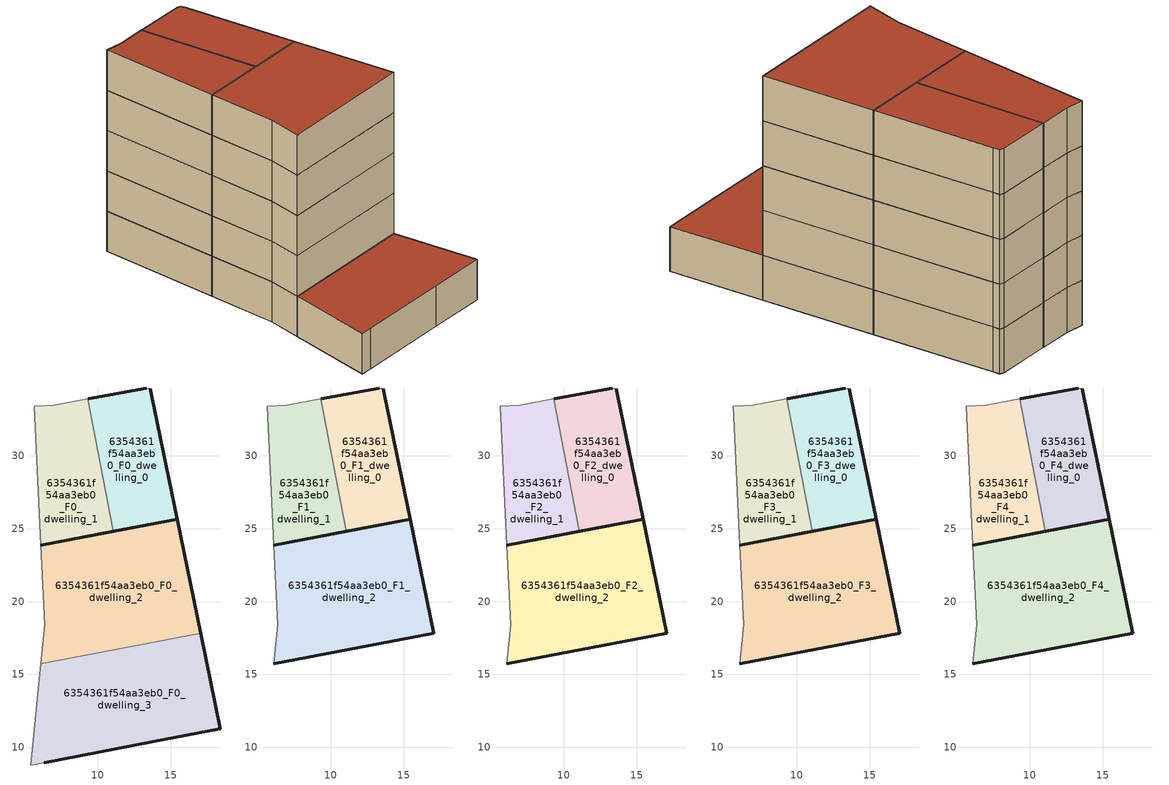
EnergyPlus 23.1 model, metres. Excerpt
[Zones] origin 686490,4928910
6354361f54aa3eb0_F0_dwelling_0
 floor ground (EU_floor_Construction): 15.45,25.65 13.72,34.1 13.62,34.6 13.32,34.65 9.34,33.91 9.31,33.91 11.06,24.81 z0
 wall outside (EU_wall_Construction): 9.34,33.91 13.32,34.65 / 13.62,34.6 13.72,34.1 15.45,25.65 11.06,24.81 z0:3
 wall to 6354361f54aa3eb0_F0_dwelling_1 (EU_wall_Construction): 11.06,24.81 9.31,33.91 z0:3
 wall adiabatic (EU_wall_Construction): 9.31,33.91 9.34,33.91 / 13.32,34.65 13.62,34.6 z0:3
6354361f54aa3eb0_F0_dwelling_1
 floor ground (EU_floor_Construction): 11.06,24.81 9.31,33.91 6.98,33.47 5.65,33.41 6.09,23.85 z0
 wall outside (EU_wall_Construction): 11.06,24.81 6.09,23.85 z0:3
 wall adiabatic (EU_wall_Construction): 6.09,23.85 5.65,33.41 6.98,33.47 9.31,33.91 z0:3
6354361f54aa3eb0_F0_dwelling_2
 floor ground (EU_floor_Construction): 17.06,17.83 15.45,25.65 6.09,23.85 6.35,18.42 6.08,15.71 z0
 wall outside (EU_wall_Construction): 6.09,23.85 15.45,25.65 17.06,17.83 z0:3
 wall to 6354361f54aa3eb0_F0_dwelling_3 (EU_wall_Construction): 17.06,17.83 6.08,15.71 z0:3
 wall adiabatic (EU_wall_Construction): 6.08,15.71 6.35,18.42 6.09,23.85 z0:3
6354361f54aa3eb0_F0_dwelling_3
 floor ground (EU_floor_Construction): 18.41,11.28 17.06,17.83 6.08,15.71 5.4,8.78 6.33,8.95 13.74,10.38 z0
 wall outside (EU_wall_Construction): 17.06,17.83 18.41,11.28 13.74,10.38 6.33,8.95 z0:3
 wall adiabatic (EU_wall_Construction): 6.33,8.95 5.4,8.78 6.08,15.71 z0:3
 roof outside (EU_roof_Construction): 17.06,17.83 18.41,11.28 13.74,10.38 6.33,8.95 5.4,8.78 6.08,15.71 z3
6354361f54aa3eb0_F1_dwelling_0
 floor to 6354361f54aa3eb0_F0_dwelling_0 (EU_floor_Construction): 15.45,25.65 13.72,34.1 13.62,34.6 13.32,34.65 9.34,33.91 9.31,33.91 11.06,24.81 z3
 wall outside (EU_wall_Construction): 9.34,33.91 13.32,34.65 / 13.62,34.6 13.72,34.1 15.45,25.65 11.06,24.81 z3:6
 wall to 6354361f54aa3eb0_F1_dwelling_1 (EU_wall_Construction): 11.06,24.81 9.31,33.91 z3:6
 wall adiabatic (EU_wall_Construction): 9.31,33.91 9.34,33.91 / 13.32,34.65 13.62,34.6 z3:6
6354361f54aa3eb0_F1_dwelling_1
 floor to 6354361f54aa3eb0_F0_dwelling_1 (EU_floor_Construction): 11.06,24.81 9.31,33.91 6.98,33.47 5.65,33.41 6.09,23.85 z3
 wall outside (EU_wall_Construction): 11.06,24.81 6.09,23.85 z3:6
 wall adiabatic (EU_wall_Construction): 6.09,23.85 5.65,33.41 6.98,33.47 9.31,33.91 z3:6
6354361f54aa3eb0_F1_dwelling_2
 floor to 6354361f54aa3eb0_F0_dwelling_2 (EU_floor_Construction): 17.06,17.83 15.45,25.65 6.09,23.85 6.35,18.42 6.08,15.71 z3
 wall outside (EU_wall_Construction): 6.09,23.85 15.45,25.65 17.06,17.83 6.08,15.71 z3:6
 wall adiabatic (EU_wall_Construction): 6.08,15.71 6.35,18.42 6.09,23.85 z3:6
6354361f54aa3eb0_F2_dwelling_0
 floor to 6354361f54aa3eb0_F1_dwelling_0 (EU_floor_Construction): 15.45,25.65 13.72,34.1 13.62,34.6 13.32,34.65 9.34,33.91 9.31,33.91 11.06,24.81 z6
 wall outside (EU_wall_Construction): 9.34,33.91 13.32,34.65 / 13.62,34.6 13.72,34.1 15.45,25.65 11.06,24.81 z6:9
 wall to 6354361f54aa3eb0_F2_dwelling_1 (EU_wall_Construction): 11.06,24.81 9.31,33.91 z6:9
 wall adiabatic (EU_wall_Construction): 9.31,33.91 9.34,33.91 / 13.32,34.65 13.62,34.6 z6:9
6354361f54aa3eb0_F2_dwelling_1
 floor to 6354361f54aa3eb0_F1_dwelling_1 (EU_floor_Construction): 11.06,24.81 9.31,33.91 6.98,33.47 5.65,33.41 6.09,23.85 z6
 wall outside (EU_wall_Construction): 11.06,24.81 6.09,23.85 z6:9
 wall adiabatic (EU_wall_Construction): 6.09,23.85 5.65,33.41 6.98,33.47 9.31,33.91 z6:9
6354361f54aa3eb0_F2_dwelling_2
 floor to 6354361f54aa3eb0_F1_dwelling_2 (EU_floor_Construction): 17.06,17.83 15.45,25.65 6.09,23.85 6.35,18.42 6.08,15.71 z6
 wall outside (EU_wall_Construction): 6.09,23.85 15.45,25.65 17.06,17.83 6.08,15.71 z6:9
 wall adiabatic (EU_wall_Construction): 6.08,15.71 6.35,18.42 6.09,23.85 z6:9
6354361f54aa3eb0_F3_dwelling_0
 floor to 6354361f54aa3eb0_F2_dwelling_0 (EU_floor_Construction): 15.45,25.65 13.72,34.1 13.62,34.6 13.32,34.65 9.34,33.91 9.31,33.91 11.06,24.81 z9
 wall outside (EU_wall_Construction): 9.34,33.91 13.32,34.65 / 13.62,34.6 13.72,34.1 15.45,25.65 11.06,24.81 z9:12
 wall to 6354361f54aa3eb0_F3_dwelling_1 (EU_wall_Construction): 11.06,24.81 9.31,33.91 z9:12
 wall adiabatic (EU_wall_Construction): 9.31,33.91 9.34,33.91 / 13.32,34.65 13.62,34.6 z9:12
6354361f54aa3eb0_F3_dwelling_1
 floor to 6354361f54aa3eb0_F2_dwelling_1 (EU_floor_Construction): 11.06,24.81 9.31,33.91 6.98,33.47 5.65,33.41 6.09,23.85 z9
 wall outside (EU_wall_Construction): 11.06,24.81 6.09,23.85 z9:12
 wall adiabatic (EU_wall_Construction): 6.09,23.85 5.65,33.41 6.98,33.47 9.31,33.91 z9:12
6354361f54aa3eb0_F3_dwelling_2
 floor to 6354361f54aa3eb0_F2_dwelling_2 (EU_floor_Construction): 17.06,17.83 15.45,25.65 6.09,23.85 6.35,18.42 6.08,15.71 z9
 wall outside (EU_wall_Construction): 6.09,23.85 15.45,25.65 17.06,17.83 6.08,15.71 z9:12
 wall adiabatic (EU_wall_Construction): 6.08,15.71 6.35,18.42 6.09,23.85 z9:12
6354361f54aa3eb0_F4_dwelling_0
 floor to 6354361f54aa3eb0_F3_dwelling_0 (EU_floor_Construction): 15.45,25.65 13.72,34.1 13.62,34.6 13.32,34.65 9.34,33.91 9.31,33.91 11.06,24.81 z12
 wall outside (EU_wall_Construction): 9.34,33.91 13.32,34.65 / 13.62,34.6 13.72,34.1 15.45,25.65 11.06,24.81 z12:15
 wall to 6354361f54aa3eb0_F4_dwelling_1 (EU_wall_Construction): 11.06,24.81 9.31,33.91 z12:15
 wall adiabatic (EU_wall_Construction): 9.31,33.91 9.34,33.91 / 13.32,34.65 13.62,34.6 z12:15
 roof outside (EU_roof_Construction): 13.72,34.1 15.45,25.65 11.06,24.81 9.31,33.91 9.34,33.91 13.32,34.65 13.62,34.6 z15
6354361f54aa3eb0_F4_dwelling_1
 floor to 6354361f54aa3eb0_F3_dwelling_1 (EU_floor_Construction): 11.06,24.81 9.31,33.91 6.98,33.47 5.65,33.41 6.09,23.85 z12
 wall outside (EU_wall_Construction): 11.06,24.81 6.09,23.85 z12:15
 wall adiabatic (EU_wall_Construction): 6.09,23.85 5.65,33.41 6.98,33.47 9.31,33.91 z12:15
 roof outside (EU_roof_Construction): 9.31,33.91 11.06,24.81 6.09,23.85 5.65,33.41 6.98,33.47 z15
6354361f54aa3eb0_F4_dwelling_2
 floor to 6354361f54aa3eb0_F3_dwelling_2 (EU_floor_Construction): 17.06,17.83 15.45,25.65 6.09,23.85 6.35,18.42 6.08,15.71 z12
 wall outside (EU_wall_Construction): 6.09,23.85 15.45,25.65 17.06,17.83 6.08,15.71 z12:15
 wall adiabatic (EU_wall_Construction): 6.08,15.71 6.35,18.42 6.09,23.85 z12:15
 roof outside (EU_roof_Construction): 15.45,25.65 17.06,17.83 6.08,15.71 6.35,18.42 6.09,23.85 z15
[Building]
EU S2 Campaign: North Axis=0; Terrain=City; Solar Distribution=FullExterior
[Site:Location]
Bologna: Latitude=44.5; Longitude=11.25; Time Zone=1; Elevation=37
[SizingPeriod:WeatherFileDays]
AnnualSizingPeriod: Begin Month=1; Begin Day of Month=1; End Month=12; End Day of Month=31; Day of Week for Start Day=Monday; Use Weather File Daylight Saving Period=No; Use Weather File Rain and Snow Indicators=No
[MATERIAL]
EU_InternalMass_Material: Roughness=MediumRough; Thickness=0.1; Conductivity=1; Density=1800; Specific Heat=900; Thermal Absorptance=0.9; Solar Absorptance=0.7; Visible Absorptance=0.7
[MATERIAL:NOMASS] Roughness=MediumRough; Thermal Absorptance=0.9; Solar Absorptance=0.7; Visible Absorptance=0.7
Name | Thermal Resistance
EU_wall_NoMass | 0.905828
EU_roof_NoMass | 0.37593
EU_floor_NoMass | 0.67114
[CONSTRUCTION]
EU_wall_Construction: EU_wall_NoMass
EU_roof_Construction: EU_roof_NoMass
EU_floor_Construction: EU_floor_NoMass
EU_InternalMass_Construction: EU_InternalMass_Material
[ZONE] Type=1; Multiplier=1; Ceiling Height=autocalculate; Floor Area=autocalculate; Part of Total Floor Area=Yes
Name | Volume
6354361f54aa3eb0_F0_dwelling_0; 6354361f54aa3eb0_F1_dwelling_0; 6354361f54aa3eb0_F2_dwelling_0; 6354361f54aa3eb0_F3_dwelling_0; 6354361f54aa3eb0_F4_dwelling_0 | 122.506
6354361f54aa3eb0_F0_dwelling_1; 6354361f54aa3eb0_F1_dwelling_1; 6354361f54aa3eb0_F2_dwelling_1; 6354361f54aa3eb0_F3_dwelling_1; 6354361f54aa3eb0_F4_dwelling_1 | 122.492
6354361f54aa3eb0_F0_dwelling_2; 6354361f54aa3eb0_F1_dwelling_2; 6354361f54aa3eb0_F2_dwelling_2; 6354361f54aa3eb0_F3_dwelling_2; 6354361f54aa3eb0_F4_dwelling_2 | 244.972
6354361f54aa3eb0_F0_dwelling_3 | 245.001
[INTERNALMASS] Construction=EU_InternalMass_Construction
Name | Zone or ZoneList | Surface Area
6354361f54aa3eb0_F0_dwelling_0_EU_InternalMass | 6354361f54aa3eb0_F0_dwelling_0 | 40.8357
6354361f54aa3eb0_F0_dwelling_1_EU_InternalMass | 6354361f54aa3eb0_F0_dwelling_1 | 40.8302
6354361f54aa3eb0_F0_dwelling_2_EU_InternalMass | 6354361f54aa3eb0_F0_dwelling_2 | 81.6577
6354361f54aa3eb0_F0_dwelling_3_EU_InternalMass | 6354361f54aa3eb0_F0_dwelling_3 | 81.6672
6354361f54aa3eb0_F1_dwelling_0_EU_InternalMass | 6354361f54aa3eb0_F1_dwelling_0 | 81.6555
6354361f54aa3eb0_F1_dwelling_1_EU_InternalMass | 6354361f54aa3eb0_F1_dwelling_1 | 81.6767
6354361f54aa3eb0_F1_dwelling_2_EU_InternalMass | 6354361f54aa3eb0_F1_dwelling_2 | 81.6595
6354361f54aa3eb0_F2_dwelling_0_EU_InternalMass | 6354361f54aa3eb0_F2_dwelling_0 | 81.6555
6354361f54aa3eb0_F2_dwelling_1_EU_InternalMass | 6354361f54aa3eb0_F2_dwelling_1 | 81.6767
6354361f54aa3eb0_F2_dwelling_2_EU_InternalMass | 6354361f54aa3eb0_F2_dwelling_2 | 81.6595
6354361f54aa3eb0_F3_dwelling_0_EU_InternalMass | 6354361f54aa3eb0_F3_dwelling_0 | 81.6555
6354361f54aa3eb0_F3_dwelling_1_EU_InternalMass | 6354361f54aa3eb0_F3_dwelling_1 | 81.6767
6354361f54aa3eb0_F3_dwelling_2_EU_InternalMass | 6354361f54aa3eb0_F3_dwelling_2 | 81.6595
6354361f54aa3eb0_F4_dwelling_0_EU_InternalMass | 6354361f54aa3eb0_F4_dwelling_0 | 81.6555
6354361f54aa3eb0_F4_dwelling_1_EU_InternalMass | 6354361f54aa3eb0_F4_dwelling_1 | 81.6767
6354361f54aa3eb0_F4_dwelling_2_EU_InternalMass | 6354361f54aa3eb0_F4_dwelling_2 | 81.6595
[OTHEREQUIPMENT] Fuel Type=Electricity; Design Level Calculation Method=Watts/Area; Power per Zone Floor Area=1; Fraction Latent=0; Fraction Radiant=0; Fraction Lost=0; Carbon Dioxide Generation Rate=0; EndUse Subcategory=EU_Step8_InternalGains
Name | Zone or ZoneList or Space or SpaceList | Schedule
EU_Step8_InternalGain_6354361f54aa3eb0_F0_dwelling_0_f000 | 6354361f54aa3eb0_F0_dwelling_0 | EU_Step8_GainSchedule_6354361f54aa3eb0_F0_dwelling_0_f000
EU_Step8_InternalGain_6354361f54aa3eb0_F0_dwelling_1_f000 | 6354361f54aa3eb0_F0_dwelling_1 | EU_Step8_GainSchedule_6354361f54aa3eb0_F0_dwelling_1_f000
EU_Step8_InternalGain_6354361f54aa3eb0_F0_dwelling_2_f000 | 6354361f54aa3eb0_F0_dwelling_2 | EU_Step8_GainSchedule_6354361f54aa3eb0_F0_dwelling_2_f000
EU_Step8_InternalGain_6354361f54aa3eb0_F0_dwelling_3_f000 | 6354361f54aa3eb0_F0_dwelling_3 | EU_Step8_GainSchedule_6354361f54aa3eb0_F0_dwelling_3_f000
EU_Step8_InternalGain_6354361f54aa3eb0_F1_dwelling_0_f000 | 6354361f54aa3eb0_F1_dwelling_0 | EU_Step8_GainSchedule_6354361f54aa3eb0_F1_dwelling_0_f000
EU_Step8_InternalGain_6354361f54aa3eb0_F1_dwelling_1_f000 | 6354361f54aa3eb0_F1_dwelling_1 | EU_Step8_GainSchedule_6354361f54aa3eb0_F1_dwelling_1_f000
EU_Step8_InternalGain_6354361f54aa3eb0_F1_dwelling_2_f000 | 6354361f54aa3eb0_F1_dwelling_2 | EU_Step8_GainSchedule_6354361f54aa3eb0_F1_dwelling_2_f000
EU_Step8_InternalGain_6354361f54aa3eb0_F2_dwelling_0_f000 | 6354361f54aa3eb0_F2_dwelling_0 | EU_Step8_GainSchedule_6354361f54aa3eb0_F2_dwelling_0_f000
EU_Step8_InternalGain_6354361f54aa3eb0_F2_dwelling_1_f000 | 6354361f54aa3eb0_F2_dwelling_1 | EU_Step8_GainSchedule_6354361f54aa3eb0_F2_dwelling_1_f000
EU_Step8_InternalGain_6354361f54aa3eb0_F2_dwelling_2_f000 | 6354361f54aa3eb0_F2_dwelling_2 | EU_Step8_GainSchedule_6354361f54aa3eb0_F2_dwelling_2_f000
EU_Step8_InternalGain_6354361f54aa3eb0_F3_dwelling_0_f000 | 6354361f54aa3eb0_F3_dwelling_0 | EU_Step8_GainSchedule_6354361f54aa3eb0_F3_dwelling_0_f000
EU_Step8_InternalGain_6354361f54aa3eb0_F3_dwelling_1_f000 | 6354361f54aa3eb0_F3_dwelling_1 | EU_Step8_GainSchedule_6354361f54aa3eb0_F3_dwelling_1_f000
EU_Step8_InternalGain_6354361f54aa3eb0_F3_dwelling_2_f000 | 6354361f54aa3eb0_F3_dwelling_2 | EU_Step8_GainSchedule_6354361f54aa3eb0_F3_dwelling_2_f000
EU_Step8_InternalGain_6354361f54aa3eb0_F4_dwelling_0_f000 | 6354361f54aa3eb0_F4_dwelling_0 | EU_Step8_GainSchedule_6354361f54aa3eb0_F4_dwelling_0_f000
EU_Step8_InternalGain_6354361f54aa3eb0_F4_dwelling_1_f000 | 6354361f54aa3eb0_F4_dwelling_1 | EU_Step8_GainSchedule_6354361f54aa3eb0_F4_dwelling_1_f000
EU_Step8_InternalGain_6354361f54aa3eb0_F4_dwelling_2_f000 | 6354361f54aa3eb0_F4_dwelling_2 | EU_Step8_GainSchedule_6354361f54aa3eb0_F4_dwelling_2_f000
[ZONEVENTILATION:DESIGNFLOWRATE] Schedule=EU_AlwaysOn; Design Flow Rate Calculation Method=AirChanges/Hour; Air Changes per Hour=0.73129; Ventilation Type=Natural; Fan Pressure Rise=0; Fan Total Efficiency=1; Constant Term Coefficient=1; Temperature Term Coefficient=0; Velocity Term Coefficient=0; Velocity Squared Term Coefficient=0; Minimum Indoor Temperature=-100; Maximum Indoor Temperature=100; Delta Temperature=-100; Minimum Outdoor Temperature=-100; Maximum Outdoor Temperature=100; Maximum Wind Speed=40
Name | Zone or ZoneList or Space or SpaceList
EU_ConstantAir_6354361f54aa3eb0_F0_dwelling_0 | 6354361f54aa3eb0_F0_dwelling_0
EU_ConstantAir_6354361f54aa3eb0_F0_dwelling_1 | 6354361f54aa3eb0_F0_dwelling_1
EU_ConstantAir_6354361f54aa3eb0_F0_dwelling_2 | 6354361f54aa3eb0_F0_dwelling_2
EU_ConstantAir_6354361f54aa3eb0_F0_dwelling_3 | 6354361f54aa3eb0_F0_dwelling_3
EU_ConstantAir_6354361f54aa3eb0_F1_dwelling_0 | 6354361f54aa3eb0_F1_dwelling_0
EU_ConstantAir_6354361f54aa3eb0_F1_dwelling_1 | 6354361f54aa3eb0_F1_dwelling_1
EU_ConstantAir_6354361f54aa3eb0_F1_dwelling_2 | 6354361f54aa3eb0_F1_dwelling_2
EU_ConstantAir_6354361f54aa3eb0_F2_dwelling_0 | 6354361f54aa3eb0_F2_dwelling_0
EU_ConstantAir_6354361f54aa3eb0_F2_dwelling_1 | 6354361f54aa3eb0_F2_dwelling_1
EU_ConstantAir_6354361f54aa3eb0_F2_dwelling_2 | 6354361f54aa3eb0_F2_dwelling_2
EU_ConstantAir_6354361f54aa3eb0_F3_dwelling_0 | 6354361f54aa3eb0_F3_dwelling_0
EU_ConstantAir_6354361f54aa3eb0_F3_dwelling_1 | 6354361f54aa3eb0_F3_dwelling_1
EU_ConstantAir_6354361f54aa3eb0_F3_dwelling_2 | 6354361f54aa3eb0_F3_dwelling_2
EU_ConstantAir_6354361f54aa3eb0_F4_dwelling_0 | 6354361f54aa3eb0_F4_dwelling_0
EU_ConstantAir_6354361f54aa3eb0_F4_dwelling_1 | 6354361f54aa3eb0_F4_dwelling_1
EU_ConstantAir_6354361f54aa3eb0_F4_dwelling_2 | 6354361f54aa3eb0_F4_dwelling_2
[HVACTEMPLATE:THERMOSTAT] Constant Heating Setpoint=20; Constant Cooling Setpoint=50
EU_HeatOnly_6354361f54aa3eb0_F0_dwelling_0; EU_HeatOnly_6354361f54aa3eb0_F0_dwelling_1; EU_HeatOnly_6354361f54aa3eb0_F0_dwelling_2; EU_HeatOnly_6354361f54aa3eb0_F0_dwelling_3; EU_HeatOnly_6354361f54aa3eb0_F1_dwelling_0; EU_HeatOnly_6354361f54aa3eb0_F1_dwelling_1; EU_HeatOnly_6354361f54aa3eb0_F1_dwelling_2; EU_HeatOnly_6354361f54aa3eb0_F2_dwelling_0; EU_HeatOnly_6354361f54aa3eb0_F2_dwelling_1; EU_HeatOnly_6354361f54aa3eb0_F2_dwelling_2; EU_HeatOnly_6354361f54aa3eb0_F3_dwelling_0; EU_HeatOnly_6354361f54aa3eb0_F3_dwelling_1; EU_HeatOnly_6354361f54aa3eb0_F3_dwelling_2; EU_HeatOnly_6354361f54aa3eb0_F4_dwelling_0; EU_HeatOnly_6354361f54aa3eb0_F4_dwelling_1; EU_HeatOnly_6354361f54aa3eb0_F4_dwelling_2
[HVACTEMPLATE:ZONE:IDEALLOADSAIRSYSTEM] System Availability Schedule=EU_AlwaysOn; Maximum Heating Supply Air Temperature=50; Minimum Cooling Supply Air Temperature=13; Maximum Heating Supply Air Humidity Ratio=0.0156; Minimum Cooling Supply Air Humidity Ratio=0.0077; Heating Limit=NoLimit; Cooling Limit=NoLimit; Heating Availability Schedule=EU_AlwaysOn; Cooling Availability Schedule=EU_CoolingOff; Dehumidification Control Type=ConstantSensibleHeatRatio; Cooling Sensible Heat Ratio=0.7; Dehumidification Setpoint=60; Humidification Control Type=None; Humidification Setpoint=30; Outdoor Air Method=None; Outdoor Air Flow Rate per Person=0.00944; Outdoor Air Flow Rate per Zone Floor Area=0; Outdoor Air Flow Rate per Zone=0; Demand Controlled Ventilation Type=None; Outdoor Air Economizer Type=NoEconomizer; Heat Recovery Type=None; Sensible Heat Recovery Effectiveness=0.7; Latent Heat Recovery Effectiveness=0.65
Name | Template Thermostat
6354361f54aa3eb0_F0_dwelling_0 | EU_HeatOnly_6354361f54aa3eb0_F0_dwelling_0
6354361f54aa3eb0_F0_dwelling_1 | EU_HeatOnly_6354361f54aa3eb0_F0_dwelling_1
6354361f54aa3eb0_F0_dwelling_2 | EU_HeatOnly_6354361f54aa3eb0_F0_dwelling_2
6354361f54aa3eb0_F0_dwelling_3 | EU_HeatOnly_6354361f54aa3eb0_F0_dwelling_3
6354361f54aa3eb0_F1_dwelling_0 | EU_HeatOnly_6354361f54aa3eb0_F1_dwelling_0
6354361f54aa3eb0_F1_dwelling_1 | EU_HeatOnly_6354361f54aa3eb0_F1_dwelling_1
6354361f54aa3eb0_F1_dwelling_2 | EU_HeatOnly_6354361f54aa3eb0_F1_dwelling_2
6354361f54aa3eb0_F2_dwelling_0 | EU_HeatOnly_6354361f54aa3eb0_F2_dwelling_0
6354361f54aa3eb0_F2_dwelling_1 | EU_HeatOnly_6354361f54aa3eb0_F2_dwelling_1
6354361f54aa3eb0_F2_dwelling_2 | EU_HeatOnly_6354361f54aa3eb0_F2_dwelling_2
6354361f54aa3eb0_F3_dwelling_0 | EU_HeatOnly_6354361f54aa3eb0_F3_dwelling_0
6354361f54aa3eb0_F3_dwelling_1 | EU_HeatOnly_6354361f54aa3eb0_F3_dwelling_1
6354361f54aa3eb0_F3_dwelling_2 | EU_HeatOnly_6354361f54aa3eb0_F3_dwelling_2
6354361f54aa3eb0_F4_dwelling_0 | EU_HeatOnly_6354361f54aa3eb0_F4_dwelling_0
6354361f54aa3eb0_F4_dwelling_1 | EU_HeatOnly_6354361f54aa3eb0_F4_dwelling_1
6354361f54aa3eb0_F4_dwelling_2 | EU_HeatOnly_6354361f54aa3eb0_F4_dwelling_2
[SIZING:ZONE] Zone Cooling Design Supply Air Temperature Input Method=SupplyAirTemperature; Zone Cooling Design Supply Air Temperature=13; Zone Heating Design Supply Air Temperature Input Method=SupplyAirTemperature; Zone Heating Design Supply Air Temperature=50; Zone Cooling Design Supply Air Humidity Ratio=0.008; Zone Heating Design Supply Air Humidity Ratio=0.008; Cooling Design Air Flow Method=DesignDay; Cooling Design Air Flow Rate=0; Cooling Minimum Air Flow per Zone Floor Area=0.000762; Cooling Minimum Air Flow=0; Cooling Minimum Air Flow Fraction=0.2; Heating Design Air Flow Method=DesignDay; Heating Design Air Flow Rate=0; Heating Maximum Air Flow per Zone Floor Area=0.002032; Heating Maximum Air Flow=0.141576; Heating Maximum Air Flow Fraction=0.3; Account for Dedicated Outdoor Air System=No; Dedicated Outdoor Air System Control Strategy=NeutralSupplyAir; Dedicated Outdoor Air Low Setpoint Temperature for Design=autosize; Dedicated Outdoor Air High Setpoint Temperature for Design=autosize; Zone Load Sizing Method=Sensible Load Only No Latent Load; Zone Latent Cooling Design Supply Air Humidity Ratio Input Method=HumidityRatioDifference; Zone Cooling Design Supply Air Humidity Ratio Difference=0.005; Zone Latent Heating Design Supply Air Humidity Ratio Input Method=HumidityRatioDifference; Zone Humidification Design Supply Air Humidity Ratio Difference=0.005
6354361f54aa3eb0_F0_dwelling_0; 6354361f54aa3eb0_F0_dwelling_1; 6354361f54aa3eb0_F0_dwelling_2; 6354361f54aa3eb0_F0_dwelling_3; 6354361f54aa3eb0_F1_dwelling_0; 6354361f54aa3eb0_F1_dwelling_1; 6354361f54aa3eb0_F1_dwelling_2; 6354361f54aa3eb0_F2_dwelling_0; 6354361f54aa3eb0_F2_dwelling_1; 6354361f54aa3eb0_F2_dwelling_2; 6354361f54aa3eb0_F3_dwelling_0; 6354361f54aa3eb0_F3_dwelling_1; 6354361f54aa3eb0_F3_dwelling_2; 6354361f54aa3eb0_F4_dwelling_0; 6354361f54aa3eb0_F4_dwelling_1; 6354361f54aa3eb0_F4_dwelling_2
[SCHEDULE:CONSTANT]
Name | Hourly Value
EU_AlwaysOn | 1
EU_CoolingOff | 0
[SCHEDULE:FILE] Column Number=1; Rows to Skip at Top=0; Number of Hours of Data=8760; Column Separator=Comma; Interpolate to Timestep=No; Minutes per Item=60; Adjust Schedule for Daylight Savings=Yes
Name | File
EU_Step8_GainSchedule_6354361f54aa3eb0_F0_dwelling_0_f000 | ../../schedules/6354361f54aa3eb0/6354361f54aa3eb0_F0_dwelling_0_f000_gain.csv
EU_Step8_GainSchedule_6354361f54aa3eb0_F0_dwelling_1_f000 | ../../schedules/6354361f54aa3eb0/6354361f54aa3eb0_F0_dwelling_1_f000_gain.csv
EU_Step8_GainSchedule_6354361f54aa3eb0_F0_dwelling_2_f000 | ../../schedules/6354361f54aa3eb0/6354361f54aa3eb0_F0_dwelling_2_f000_gain.csv
EU_Step8_GainSchedule_6354361f54aa3eb0_F0_dwelling_3_f000 | ../../schedules/6354361f54aa3eb0/6354361f54aa3eb0_F0_dwelling_3_f000_gain.csv
EU_Step8_GainSchedule_6354361f54aa3eb0_F1_dwelling_0_f000 | ../../schedules/6354361f54aa3eb0/6354361f54aa3eb0_F1_dwelling_0_f000_gain.csv
EU_Step8_GainSchedule_6354361f54aa3eb0_F1_dwelling_1_f000 | ../../schedules/6354361f54aa3eb0/6354361f54aa3eb0_F1_dwelling_1_f000_gain.csv
EU_Step8_GainSchedule_6354361f54aa3eb0_F1_dwelling_2_f000 | ../../schedules/6354361f54aa3eb0/6354361f54aa3eb0_F1_dwelling_2_f000_gain.csv
EU_Step8_GainSchedule_6354361f54aa3eb0_F2_dwelling_0_f000 | ../../schedules/6354361f54aa3eb0/6354361f54aa3eb0_F2_dwelling_0_f000_gain.csv
EU_Step8_GainSchedule_6354361f54aa3eb0_F2_dwelling_1_f000 | ../../schedules/6354361f54aa3eb0/6354361f54aa3eb0_F2_dwelling_1_f000_gain.csv
EU_Step8_GainSchedule_6354361f54aa3eb0_F2_dwelling_2_f000 | ../../schedules/6354361f54aa3eb0/6354361f54aa3eb0_F2_dwelling_2_f000_gain.csv
EU_Step8_GainSchedule_6354361f54aa3eb0_F3_dwelling_0_f000 | ../../schedules/6354361f54aa3eb0/6354361f54aa3eb0_F3_dwelling_0_f000_gain.csv
EU_Step8_GainSchedule_6354361f54aa3eb0_F3_dwelling_1_f000 | ../../schedules/6354361f54aa3eb0/6354361f54aa3eb0_F3_dwelling_1_f000_gain.csv
EU_Step8_GainSchedule_6354361f54aa3eb0_F3_dwelling_2_f000 | ../../schedules/6354361f54aa3eb0/6354361f54aa3eb0_F3_dwelling_2_f000_gain.csv
EU_Step8_GainSchedule_6354361f54aa3eb0_F4_dwelling_0_f000 | ../../schedules/6354361f54aa3eb0/6354361f54aa3eb0_F4_dwelling_0_f000_gain.csv
EU_Step8_GainSchedule_6354361f54aa3eb0_F4_dwelling_1_f000 | ../../schedules/6354361f54aa3eb0/6354361f54aa3eb0_F4_dwelling_1_f000_gain.csv
EU_Step8_GainSchedule_6354361f54aa3eb0_F4_dwelling_2_f000 | ../../schedules/6354361f54aa3eb0/6354361f54aa3eb0_F4_dwelling_2_f000_gain.csv
